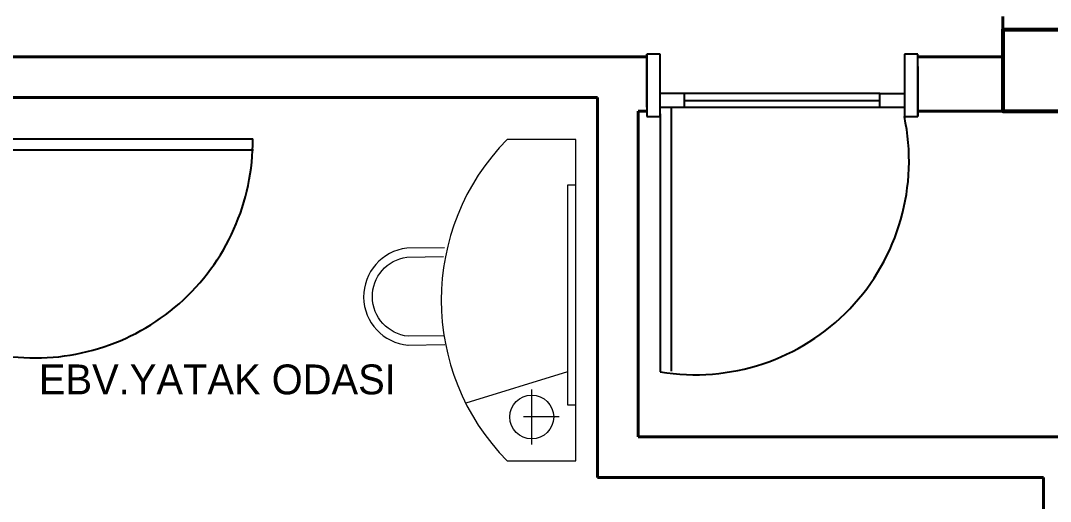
# Model space of a CAD drawing. Header units: millimetres. Extents: x 27 to 3754, y 31 to 1224.
# Drawn here: x 1737 to 2116.7, y 564.2 to 741.4 of the extents above; entities that cross this region are included whole.
import ezdxf

# ---------------------------------------------------------------- set-up
doc = ezdxf.new("R2010")
doc.units = ezdxf.units.MM
for name, color, linetype, lineweight in [('duvar_40', 255, 'Continuous', 40), ('forniture', 253, 'Continuous', 9), ('KOLON50', 70, 'Continuous', 53), ('S_KAPI_25', 144, 'Continuous', 25), ('yazı', 255, 'Continuous', 20)]:
    doc.layers.add(name, color=color, linetype=linetype, lineweight=lineweight)
doc.styles.get("Standard").update_dxf_attribs({"font": 'EtrFont'})

# ---------------------------------------------------------------- blocks, each defined once
blk = doc.blocks.new('hjnygftju')
at = {"layer": 'forniture'}
for p, q in [((17911.41554, 2967.047974), (17925.632162, 2920.694698)), ((17931.909431, 2963.247974), (17931.909431, 2947.06185)), ((17944.409431, 2950.747974), (17919.409431, 2950.747974)), ((17899.181384, 2894.319357), (17898.938133, 2911.26238))]:
    blk.add_line(p, q, dxfattribs=at)
at = {"layer": 'forniture', "flags": 128}
blk.add_lwpolyline([(17951.909431, 2970.747974), (17805.675752, 2970.747974), (17805.675752, 2939.56185, 0.410302), (17951.909431, 2939.56185)], format="xyb", close=True, dxfattribs=at)
blk.add_lwpolyline([(17826.41554, 2970.747974), (17826.41554, 2967.047974), (17926.41554, 2967.047974), (17926.41554, 2970.747974)], dxfattribs=at)
for points in [[(17854.913054, 2911.11104), (17855.159996, 2893.910902, 0.908153), (17899.200888, 2894.543197, 0.908153)], [(17894.94564, 2910.710799), (17895.178587, 2894.485449, -0.888889), (17859.182297, 2893.968651), (17858.943767, 2910.582868)]]:
    blk.add_lwpolyline(points, format="xyb", dxfattribs=at)
at = {"layer": 'forniture'}
blk.add_circle((17931.909431, 2950.747974), 10, dxfattribs=at)
blk = doc.blocks.new('ıo')
at = {"layer": 'S_KAPI_25'}
for p, q in [((-14691.31085, 177.022359), (-14675.31085, 177.022359)), ((-14687.81085, 177.022359), (-14691.31085, 177.022359)), ((-14691.31085, 172.022359), (-14691.31085, 177.022359)), ((-14677.81085, 177.022359), (-14687.81085, 177.022359)), ((-14677.81085, 177.022359), (-14675.31085, 177.022359)), ((-14675.31085, 177.022359), (-14675.31085, 172.022359)), ((-14675.31085, 172.022359), (-14691.31085, 172.022359)), ((-14682.81085, 163.022359), (-14682.81085, 172.022359)), ((-14677.81085, 172.022359), (-14677.81085, 163.022359)), ((-14675.31085, 172.022359), (-14584.410389, 172.022359)), ((-14677.81085, 168.022359), (-14584.212815, 168.022359)), ((-14682.81085, 101.022359), (-14682.81085, 163.022359)), ((-14677.81085, 163.022359), (-14682.81085, 163.022359)), ((-14680.31085, 163.022359), (-14680.31085, 101.022359)), ((-14677.81085, 163.022359), (-14677.81085, 101.022359)), ((-14682.81085, 101.022359), (-14682.81085, 92.022359)), ((-14677.81085, 101.022359), (-14682.81085, 101.022359)), ((-14677.81085, 101.022359), (-14677.81085, 92.022359)), ((-14691.31085, 92.022359), (-14675.31085, 92.022359)), ((-14691.31085, 87.022359), (-14691.31085, 92.022359)), ((-14675.31085, 92.022359), (-14675.31085, 87.022359)), ((-14675.31085, 87.022359), (-14691.31085, 87.022359)), ((-14687.81085, 87.022359), (-14691.31085, 87.022359)), ((-14687.81085, 87.022359), (-14677.81085, 87.022359)), ((-14677.81085, 87.022359), (-14675.31085, 87.022359))]:
    blk.add_line(p, q, dxfattribs=at)
blk.add_arc((-14664.59261, 171.486784), 80.18401, 262.318249, 0.3827, dxfattribs=at)
blk = doc.blocks.new('kpı')
at = {"layer": 'S_KAPI_25'}
for p, q in [((-14565.549348, 481.962211), (-14588.549348, 481.962211)), ((-14588.549348, 481.962211), (-14588.549348, 476.962211)), ((-14585.049348, 481.962211), (-14588.549348, 481.962211)), ((-14585.049348, 481.962211), (-14570.049348, 481.962211)), ((-14570.049348, 481.962211), (-14565.549348, 481.962211)), ((-14565.549348, 476.962211), (-14565.549348, 481.962211)), ((-14587.549348, 476.962211), (-14682.549348, 476.962211)), ((-14588.549348, 476.962211), (-14565.549348, 476.962211)), ((-14585.049348, 476.962211), (-14585.049348, 467.962211)), ((-14580.049348, 467.962211), (-14580.049348, 476.962211)), ((-14585.049348, 472.962211), (-14682.282522, 472.962211)), ((-14585.049348, 467.962211), (-14585.049348, 395.962211)), ((-14585.049348, 467.962211), (-14580.049348, 467.962211)), ((-14582.549348, 467.962211), (-14582.549348, 395.962211)), ((-14580.049348, 395.962211), (-14580.049348, 467.962211)), ((-14585.049348, 395.962211), (-14585.049348, 386.962211)), ((-14585.049348, 395.962211), (-14580.049348, 395.962211)), ((-14580.049348, 395.962211), (-14580.049348, 386.962211)), ((-14565.549348, 386.962211), (-14588.549348, 386.962211)), ((-14588.549348, 386.962211), (-14588.549348, 381.962211)), ((-14565.549348, 381.962211), (-14565.549348, 386.962211)), ((-14588.549348, 381.962211), (-14565.549348, 381.962211)), ((-14585.049348, 381.962211), (-14588.549348, 381.962211)), ((-14570.049348, 381.962211), (-14585.049348, 381.962211)), ((-14570.049348, 381.962211), (-14565.549348, 381.962211))]:
    blk.add_line(p, q, dxfattribs=at)
blk.add_arc((-14604.891804, 463.982312), 78.73482, 170.511137, 281.979592, dxfattribs=at)

msp = doc.modelspace()

# ---------------------------------------------------------------- linework, layer by layer
at = {"layer": 'duvar_40'}
for p, q in [((2099.17, 742.85), (2099.17, 728)), ((2099.17, 732.85), (2099.17, 728)), ((1967.82, 728), (1694.16, 728)), ((2099.17, 728), (2067.82, 728)), ((1949.73, 713), (1694.16, 713)), ((1949.73, 713), (1949.73, 573)), ((1967.82, 708), (1964.73, 708)), ((1964.73, 708), (1964.73, 588)), ((2099.17, 708), (2067.82, 708)), ((2129.17, 588), (1964.73, 588)), ((2114.17, 573), (1949.73, 573)), ((2114.17, 573), (2114.17, 268.45))]:
    msp.add_line(p, q, dxfattribs=at)
at = {"layer": 'KOLON50', "flags": 128}
msp.add_lwpolyline([(2159.17, 738), (2099.17, 738), (2099.17, 708), (2159.17, 708)], close=True, dxfattribs=at)

# ---------------------------------------------------------------- block references
at = {"layer": 'forniture', "xscale": 0.81, "yscale": 0.81, "zscale": 0.81, "rotation": 270}
msp.add_blockref('hjnygftju', (-464.67, 15120.18), dxfattribs=at)
at = {"layer": 'S_KAPI_25', "rotation": 90}
msp.add_blockref('kpı', (2449.78, 15294.54), dxfattribs=at)
at = {"layer": 'S_KAPI_25'}
msp.add_blockref('ıo', (16407.04, 525.79), dxfattribs=at)

# ---------------------------------------------------------------- texts
at = {"layer": 'yazı', "color": 40}
msp.add_text('EBV.YATAK ODASI', height=11.0004, rotation=360, dxfattribs=at).set_placement((1743.72, 603.68, 0.01))

doc.saveas('drawing.dxf')
